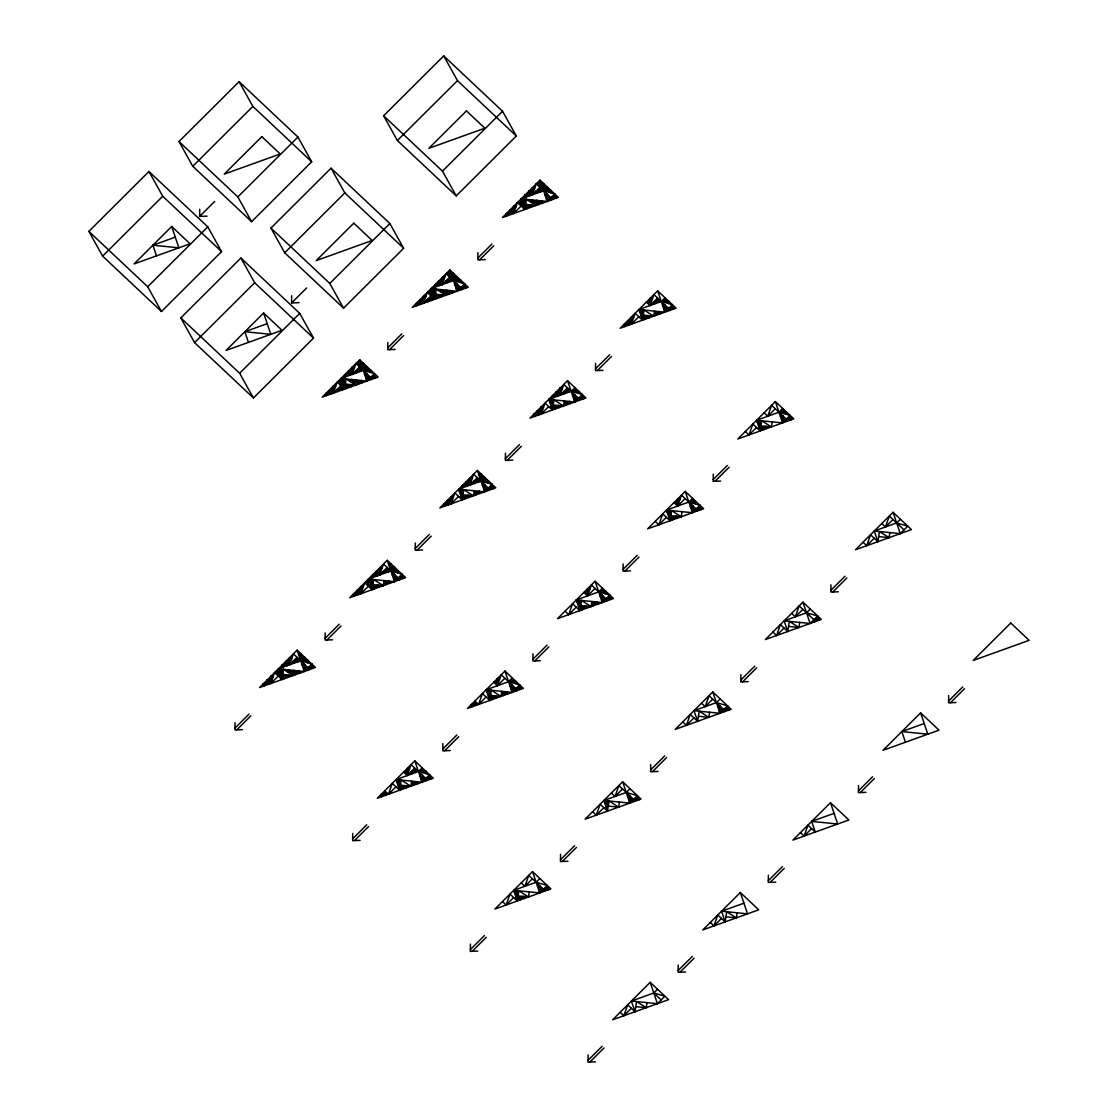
<?xml version="1.0" encoding="UTF-8"?>
<svg xmlns="http://www.w3.org/2000/svg" width="1118" height="1118" viewBox="0 0 1118 1118"><rect width="100%" height="100%" fill="white"/><g stroke="black" fill="none" stroke-linecap="round" stroke-linejoin="round"><path stroke-width="1.5" d="M207.082 216.151L199.647 216.431L199.731 209.234M235.046 722.703L234.962 729.9L242.396 729.621M299.037 302.657L291.602 302.936L291.672 295.739M325.184 632.872L325.1 640.083L332.535 639.789M352.729 833.427L352.659 840.638L360.08 840.359M387.764 342.485L387.694 349.696L395.129 349.417M415.323 543.041L415.239 550.252L422.674 549.972M442.868 743.61L442.798 750.807L450.219 750.527M470.426 944.165L470.343 951.362L477.777 951.083M477.903 252.668L477.833 259.865L485.268 259.586M505.462 453.223L505.378 460.42L512.813 460.141M533.006 653.778L532.937 660.99L540.357 660.696M560.565 854.334L560.481 861.545L567.916 861.265M588.11 1054.903L588.026 1062.1L595.461 1061.82M595.601 363.392L595.517 370.603L602.951 370.324M623.145 563.961L623.061 571.158L630.496 570.879M650.704 764.516L650.62 771.713L658.055 771.434M678.249 965.072L678.165 972.269L685.6 971.989M713.284 474.13L713.2 481.327L720.635 481.047M740.843 674.685L740.759 681.896L748.194 681.603M768.387 875.24L768.304 882.451L775.738 882.172M830.967 584.868L830.898 592.065L838.332 591.785M858.526 785.423L858.442 792.62L865.877 792.341M948.665 695.592L948.581 702.803L956.016 702.509M264.044 685.963L263.331 683.825L268.516 684.342L267.076 680.079L270.766 683.545L274.595 672.589L281.946 679.52L283.539 669.375L293.14 675.496L293.936 670.423L295.376 674.685L299.135 670.94L299.848 673.078M326.638 395.576L325.911 393.438L331.11 393.969L329.67 389.693L333.346 393.159L340.864 385.668L341.661 380.595L345.336 384.061L355.72 385.109L356.53 380.036L357.97 384.299L361.715 380.553L362.442 382.691M298.562 654.407L300.812 653.597L300.015 658.67L304.487 657.063L302.95 661.437L308.163 660.514L307.394 662.708M333.346 393.159L337.175 382.216L344.54 389.134L346.133 378.988L355.72 385.109M302.167 665.07L304.403 664.26L303.607 669.333L312.565 666.118M352.128 374.446L359.633 366.956L360.429 361.883L355.957 363.504L352.128 374.446L348.453 370.98L349.892 375.243L344.693 374.726L345.406 376.864M361.156 364.021L363.392 363.21L362.595 368.283L367.067 366.676L365.544 371.05L370.743 370.142L369.988 372.322M364.761 374.684L366.997 373.873L366.201 378.946L375.145 375.732M354.182 596.132L353.47 593.993L358.654 594.524L357.215 590.262L360.904 593.714L364.734 582.771L372.084 589.689L373.678 579.543L383.278 585.664L384.075 580.591L385.514 584.854L389.274 581.122L389.986 583.247M416.776 305.745L416.05 303.621L421.248 304.138L419.809 299.876L423.484 303.327L431.003 295.851L431.8 290.778L435.475 294.23L445.858 295.278L446.669 290.205L448.108 294.481L451.854 290.736L452.58 292.86M388.701 564.576L390.951 563.779L390.14 568.838L394.626 567.231L393.089 571.619L398.301 570.697L397.533 572.877M423.484 303.327L427.314 292.385L434.678 299.303L436.272 289.171L445.858 295.278M392.306 575.239L394.542 574.442L393.746 579.501L402.704 576.287M442.267 284.615L449.771 277.138L450.568 272.065L446.096 273.672L442.267 284.615L438.591 281.163L440.031 285.425L434.832 284.894L435.545 287.033M451.295 274.189L453.531 273.393L452.734 278.466L457.206 276.845L455.683 281.233L460.882 280.311L460.127 282.505M454.9 284.852L457.136 284.056L456.34 289.129L465.284 285.901M381.741 796.687L381.014 794.563L386.213 795.08L384.774 790.817L388.449 794.269L392.278 783.327L399.643 790.244L401.236 780.112L410.823 786.22L411.62 781.147L413.073 785.423L416.818 781.678L417.545 783.816M444.321 506.3L443.608 504.176L448.793 504.693L447.354 500.431L451.043 503.897L454.872 492.94L462.223 499.872L463.816 489.726L473.417 495.833L474.214 490.774L475.653 495.036L479.412 491.291L480.125 493.429M419.865 775.794L422.101 774.998L421.304 780.071L430.248 776.842M478.839 474.759L481.089 473.948L480.279 479.021L484.765 477.414L483.228 481.788L488.44 480.866L487.672 483.06M506.915 215.928L506.188 213.79L511.387 214.307L509.948 210.044L513.623 213.51L517.452 202.554L524.817 209.485L526.41 199.339L535.997 205.46L536.808 200.388L538.247 204.65L541.992 200.905L542.719 203.043M482.445 485.422L484.681 484.611L483.884 489.684L492.842 486.456M532.406 194.798L539.91 187.307L540.707 182.234L536.235 183.841L532.406 194.798L528.73 191.332L530.17 195.594L524.971 195.077L525.684 197.201M541.433 184.372L543.669 183.562L542.873 188.635L547.345 187.027L545.822 191.402L551.02 190.479L550.266 192.673M545.039 195.035L547.275 194.225L546.478 199.297L555.422 196.083M471.88 706.869L471.153 704.731L476.352 705.248L474.912 700.986L478.588 704.452L482.417 693.509L489.782 700.427L491.375 690.281L500.962 696.402L501.758 691.329L503.198 695.592L506.957 691.846L507.684 693.985M534.46 416.483L533.747 414.345L538.932 414.876L537.492 410.599L541.182 414.065L545.011 403.123L552.362 410.04L553.955 399.895L563.556 406.016L564.352 400.943L565.792 405.205L569.551 401.46L570.264 403.598M509.99 685.977L512.24 685.166L511.443 690.239L520.387 687.025M572.584 395.59L574.82 394.78L574.023 399.853L582.981 396.638M502.457 901.541L506.133 905.007L509.976 894.065L517.327 900.982L518.92 890.836L528.521 896.957L529.317 891.885M565.051 611.169L568.727 614.62L572.556 603.678L579.921 610.596L581.514 600.45L591.101 606.571L591.897 601.498L593.337 605.76L597.096 602.029L597.823 604.153M537.548 886.532L539.784 885.722L538.988 890.794L547.946 887.58M624.599 326.652L623.886 324.527L629.071 325.045L627.631 320.782L631.321 324.234L635.15 313.292L642.501 320.209L644.094 310.077L653.695 316.184L654.491 311.111L655.931 315.388L659.69 311.642L660.403 313.767M600.128 596.146L602.378 595.349L601.568 600.408L610.526 597.194M662.722 305.759L664.958 304.962L664.162 310.035L673.12 306.807M592.596 811.724L596.271 815.176L600.114 804.233L607.465 811.151L609.058 801.019L618.659 807.126L619.456 802.067M655.19 521.337L658.865 524.803L662.694 513.847L670.059 520.778L671.652 510.633L681.239 516.74L682.036 511.681M627.687 796.701L629.923 795.904L629.127 800.977L638.071 797.749M690.267 506.328L692.517 505.518L691.707 510.591L700.665 507.362M620.155 1012.279L623.83 1015.745L627.659 1004.789L635.024 1011.72L636.617 1001.574L646.204 1007.695L647.001 1002.622M682.735 721.893L686.41 725.358L690.253 714.416L697.604 721.334L699.197 711.188L708.798 717.309L709.595 712.236M745.329 431.506L749.004 434.972L752.833 424.029L760.198 430.947L761.791 420.801L771.378 426.922L772.175 421.849M717.826 706.883L720.062 706.073L719.265 711.146L728.209 707.932M780.406 416.497L782.656 415.686L781.845 420.759L790.803 417.545M710.293 922.448L713.969 925.914L717.798 914.971L725.163 921.889L726.756 911.743L736.343 917.864L737.139 912.791M772.873 632.075L776.549 635.527L780.392 624.585L787.743 631.502L789.336 621.356L798.937 627.477L799.733 622.405M863.012 542.244L866.688 545.71L870.531 534.753L877.882 541.685L879.475 531.539L889.076 537.66L889.872 532.587M331.892 390.336L333.43 385.948L335.652 386.59M350.675 371.623L352.198 367.235L354.42 367.878M269.298 680.722L270.836 676.334L273.058 676.977M288.081 662.01L289.618 657.622L291.84 658.264M282.826 667.236L282.099 665.112L287.298 665.629L285.859 661.367L289.534 664.833L293.377 653.876L308.079 667.726L308.806 669.85M422.031 300.504L423.568 296.13L425.79 296.759M440.813 281.792L442.337 277.418L444.559 278.047M359.437 590.891L360.974 586.517L363.196 587.146M378.219 572.178L379.757 567.804L381.979 568.433M372.965 577.419L372.238 575.281L377.437 575.812L375.997 571.536L379.673 575.001L383.516 564.059L398.218 577.894L398.944 580.032M512.17 210.687L513.707 206.299L515.929 206.942M530.952 191.961L532.475 187.586L534.697 188.229M449.576 501.06L451.113 496.685L453.335 497.328M468.358 482.347L469.895 477.973L472.117 478.602M463.104 487.588L462.377 485.464L467.576 485.981L466.136 481.718L469.812 485.17L473.655 474.228L488.356 488.077L489.083 490.201M405.778 772.734L407.301 768.359L409.523 768.988M407.301 768.359L408 773.376L403.556 772.105L407.231 775.557L411.061 764.614L425.776 778.449L426.489 780.588M539.714 411.242L541.252 406.854L543.474 407.497M425.092 773.446L425.846 771.252L421.402 769.981M558.497 392.53L560.034 388.142L562.256 388.784M553.242 397.77L552.516 395.632L557.714 396.149L556.275 391.887L559.95 395.353L563.793 384.41L578.495 398.246L579.222 400.384M577.81 393.229L578.579 391.048L574.135 389.777M495.917 682.916L497.44 678.528L499.662 679.171M497.44 678.528L498.139 683.545L493.695 682.273L497.37 685.739L501.199 674.783L515.915 688.632L516.628 690.756M629.853 321.411L631.39 317.037L633.613 317.666M515.216 683.615L515.985 681.421L511.541 680.149M648.636 302.698L650.173 298.324L652.395 298.953M650.173 298.324L650.858 303.341L646.414 302.07L650.089 305.521L653.932 294.579L668.634 308.414L669.361 310.552M667.949 303.411L668.718 301.217L664.274 299.945M586.056 593.085L587.579 588.711L589.801 589.34M587.579 588.711L588.278 593.714L583.834 592.442L587.509 595.908L591.338 584.966L606.054 598.801L606.767 600.939M605.355 593.784L606.124 591.604L601.68 590.332M521.24 882.829L524.915 886.295L528.758 875.352L543.46 889.187L544.186 891.325M676.194 503.254L677.718 498.88L679.94 499.522M677.718 498.88L678.416 503.897L673.972 502.625L677.648 506.077L681.477 495.134L696.193 508.983L696.905 511.108M695.494 503.966L696.262 501.772L691.818 500.501M611.378 793.011L615.054 796.463L618.897 785.521L633.599 799.356L634.325 801.494M764.111 412.794L767.786 416.259L771.616 405.317L786.331 419.152L787.044 421.29M785.633 414.135L786.401 411.955L781.957 410.683M701.517 703.18L705.192 706.646L709.036 695.689L723.737 709.539L724.464 711.663M791.656 613.349L795.331 616.815L799.16 605.872L813.876 619.707L814.603 621.846M881.795 523.531L885.47 526.983L889.299 516.041L904.015 529.89M800.432 832.63L804.108 836.082L807.937 825.14L815.301 832.058L811.696 821.395L834.07 813.345M349.976 381.434L351.332 379.519L355.161 381.965M356.53 380.036L353.805 383.879L351.332 379.519M440.115 291.616L441.47 289.688L445.299 292.133M446.669 290.205L443.944 294.062L441.47 289.688M530.253 201.785L531.609 199.856L535.438 202.302M536.808 200.388L534.083 204.231L531.609 199.856M287.382 671.82L288.737 669.892L292.581 672.351M293.936 670.423L291.225 674.266L288.737 669.892M88.853 231.384L148.946 171.501L207.794 226.87L221.56 251.606L161.467 311.489L102.632 256.12L88.853 231.384L147.702 286.753L161.467 311.489M178.992 141.553L239.084 81.67L297.933 137.039L311.698 161.775L251.606 221.657L192.771 166.289L178.992 141.553L237.841 196.922L251.606 221.657M102.632 256.12L162.725 196.237L148.946 171.501M192.771 166.289L252.864 106.406L239.084 81.67M171.683 226.493L134.118 263.918L190.074 243.794L171.683 226.493L178.88 247.819L152.9 245.205L156.506 255.868M199.647 216.431L214.67 201.464M147.702 286.753L207.794 226.87M237.841 196.922L297.933 137.039M180.809 317.889L240.901 258.006L299.736 313.375L313.515 338.111L253.423 397.994L194.574 342.625L180.809 317.889L239.643 373.258L253.423 397.994M270.947 228.072L331.04 168.189L389.875 223.544L403.654 248.28L343.561 308.163L284.713 252.808L270.947 228.072L329.782 283.427L343.561 308.163M383.614 115.783L443.706 55.9L502.555 111.269L516.32 136.005L456.228 195.888L397.379 140.519L383.614 115.783L442.462 171.152L456.228 195.888M194.574 342.625L254.666 282.742L240.901 258.006M284.713 252.808L344.805 192.911L331.04 168.189M397.379 140.519L457.472 80.636L443.706 55.9M263.624 312.998L226.074 350.437L282.016 330.299L263.624 312.998L270.822 334.324L244.842 331.711L248.448 342.387M291.602 302.936L306.625 287.969M239.643 373.258L299.736 313.375M329.782 283.427L389.875 223.544M442.462 171.152L502.555 111.269M359.716 359.758L322.152 397.183L378.108 377.059L359.716 359.758L366.914 381.084L340.934 378.471L344.54 389.134M449.855 269.927L412.29 307.352L468.246 287.228L449.855 269.927L457.052 291.253L431.073 288.64L434.678 299.303M539.994 180.11L502.429 217.535L558.385 197.411L539.994 180.11L547.191 201.436L521.212 198.822L524.817 209.485M513.623 213.51L521.142 206.019L525.614 204.412L535.997 205.46M340.934 378.471L363.322 370.421L367.067 366.676M431.073 288.64L453.461 280.59L457.206 276.845M521.212 198.822L543.586 190.773L547.345 187.027M351.248 386.716L350.535 384.578L346.776 388.323L343.897 379.799M441.386 296.885L440.674 294.761L436.914 298.506L434.036 289.967M531.525 207.068L530.812 204.929L527.053 208.675L524.174 200.15M387.708 347.894L401.795 333.863M477.847 258.062L491.934 244.031M389.553 349.627L403.626 335.582M479.692 259.795L493.765 245.764M366.914 381.084L374.432 373.594L375.872 377.856L370.673 377.339L355.957 363.504M457.052 291.253L464.571 283.776L466.01 288.039L460.812 287.508L446.096 273.672M547.191 201.436L554.71 193.945L556.149 198.207L550.95 197.69L536.235 183.841M297.122 650.145L259.572 687.57L315.514 667.446L297.122 650.145L304.334 671.471L278.354 668.857L281.946 679.52M387.261 560.314L349.71 597.739L405.652 577.615L387.261 560.314L394.472 581.639L368.493 579.026L372.084 589.689M477.4 470.482L439.849 507.921L495.791 487.783L477.4 470.482L484.611 491.808L458.632 489.195L462.223 499.872M567.539 380.665L529.988 418.09L585.93 397.966L567.539 380.665L574.75 401.991L548.77 399.378L552.362 410.04M657.677 290.834L620.127 328.259L676.069 308.135L657.677 290.834L664.889 312.16L638.909 309.546L642.501 320.209M270.766 683.545L278.27 676.055L282.742 674.447L293.14 675.496M289.534 664.833L297.053 657.342L298.492 661.604L293.293 661.087L294.02 663.212M360.904 593.714L368.409 586.223L372.881 584.616L383.278 585.664M379.673 575.001L387.191 567.511L388.631 571.787L383.432 571.256L384.159 573.394M451.043 503.897L458.548 496.406M469.812 485.17L477.33 477.693L478.77 481.956L473.571 481.439L474.298 483.563M541.182 414.065L548.686 406.575M559.95 395.353L567.469 387.862L568.908 392.125L563.71 391.607L564.436 393.746M631.321 324.234L638.825 316.757M650.089 305.521L657.608 298.045L659.047 302.307L653.848 301.776L654.575 303.914M278.354 668.857L300.728 660.808L304.487 657.063M368.493 579.026L390.867 570.977L394.626 567.231M458.632 489.195L481.006 481.145L484.765 477.414M548.77 399.378L571.144 391.328L574.904 387.583L573.366 391.957L578.579 391.048M638.909 309.546L661.283 301.497L665.042 297.751L663.505 302.139L668.718 301.217M288.668 677.103L287.941 674.965L284.182 678.71L281.303 670.185M378.806 587.271L378.08 585.147L374.32 588.893L371.442 580.354M468.945 497.454L468.218 495.316L464.459 499.061L461.58 490.522M559.084 407.623L558.357 405.485L554.598 409.23L551.719 400.705M649.223 317.791L648.496 315.667L644.737 319.413L641.858 310.874M234.99 728.097L249.062 714.067M325.128 638.28L339.201 624.235M415.253 548.449L429.34 534.418M505.392 458.618L519.479 444.587M595.531 368.8L609.617 354.769M236.82 729.83L250.907 715.8M326.959 639.999L341.046 625.968M417.098 550.182L431.185 536.151M507.237 460.35L521.323 446.32M597.375 370.533L611.462 356.488M304.334 671.471L311.838 663.98L313.278 668.243L308.079 667.726M394.472 581.639L401.977 574.149L403.416 578.425L398.218 577.894M484.611 491.808L492.116 484.332L493.555 488.594L488.356 488.077M574.75 401.991L582.254 394.5L583.694 398.763L578.495 398.246M664.889 312.16L672.393 304.683L673.833 308.945L668.634 308.414M414.82 760.869L377.255 798.294L433.211 778.17L414.82 760.869L422.017 782.195L396.038 779.581L399.643 790.244M504.959 671.052L467.394 708.477L523.35 688.353L504.959 671.052L512.156 692.377L486.176 689.764L489.782 700.427M595.097 581.22L557.533 618.645L613.489 598.521L595.097 581.22L602.295 602.546L576.315 599.933L579.921 610.596M685.236 491.389L647.671 528.828L703.627 508.69L685.236 491.389L692.433 512.715L666.454 510.101L670.059 520.778M775.375 401.572L737.81 438.997L793.766 418.873L775.375 401.572L782.572 422.897L756.593 420.284L760.198 430.947M388.449 794.269L395.968 786.793M407.231 775.557L414.736 768.08L416.175 772.342L410.991 771.811L411.704 773.949M478.588 704.452L486.106 696.961M497.37 685.739L504.875 678.249M568.727 614.62L576.245 607.144M587.509 595.908L595.014 588.417M658.865 524.803L666.37 517.313M677.648 506.077L685.152 498.6M749.004 434.972L756.509 427.481M767.786 416.259L775.291 408.769M396.038 779.581L418.411 771.532L422.171 767.786L420.634 772.175L425.846 771.252M486.176 689.764L508.55 681.714L512.31 677.969L510.772 682.343L515.985 681.421M576.315 599.933L598.689 591.883L602.448 588.138L600.911 592.526L606.124 591.604M666.454 510.101L688.828 502.052L692.587 498.321L691.05 502.695L696.262 501.772M756.593 420.284L778.966 412.235L782.726 408.489L781.189 412.863L786.401 411.955M406.351 787.841L405.638 785.702L401.879 789.448L399 780.909M496.49 698.009L495.777 695.871L492.018 699.616L489.139 691.092M586.629 608.178L585.916 606.054L582.157 609.799L579.278 601.26M676.767 518.361L676.055 516.223L672.295 519.968L669.416 511.429M766.906 428.529L766.193 426.391L762.434 430.137L759.555 421.612M352.673 838.835L366.76 824.805M442.812 749.004L456.899 734.973M532.951 659.187L547.037 645.142M623.089 569.355L637.176 555.325M713.228 479.524L727.315 465.493M354.518 840.568L368.591 826.523M444.657 750.737L458.729 736.706M534.795 660.906L548.868 646.875M624.92 571.088L639.007 557.057M715.059 481.257L729.146 467.226M422.017 782.195L429.536 774.718L430.975 778.98L425.776 778.449M512.156 692.377L519.674 684.887L521.114 689.149L515.915 688.632M602.295 602.546L609.813 595.056L611.253 599.332L606.054 598.801M692.433 512.715L699.938 505.238L701.391 509.501L696.193 508.983M782.572 422.897L790.077 415.407L791.516 419.669L786.331 419.152M532.503 871.607L494.953 909.032L550.894 888.908L532.503 871.607L539.701 892.933L513.735 890.319L517.327 900.982M622.642 781.775L585.091 819.201L641.033 799.077L622.642 781.775L629.839 803.101L603.874 800.488L607.465 811.151M712.781 691.958L675.23 729.383L731.172 709.259L712.781 691.958L719.978 713.284L694.012 710.671L697.604 721.334M802.92 602.127L765.369 639.552L821.311 619.428L802.92 602.127L810.117 623.453L784.137 620.839L787.743 631.502M893.058 512.296L855.508 549.735L911.45 529.597L893.058 512.296L900.256 533.621L874.276 531.008L877.882 541.685M506.133 905.007L513.651 897.516M524.915 886.295L532.434 878.804M596.271 815.176L603.79 807.699M615.054 796.463L622.572 788.987M686.41 725.358L693.929 717.868M705.192 706.646L712.711 699.155M776.549 635.527L784.067 628.05M795.331 616.815L802.85 609.324M866.688 545.71L874.206 538.219M885.47 526.983L892.989 519.507M513.735 890.319L536.109 882.27L539.868 878.524M603.874 800.488L626.248 792.438L630.007 788.693M694.012 710.671L716.386 702.621L720.146 698.876M784.137 620.839L806.525 612.79L810.284 609.044M874.276 531.008L896.664 522.958L900.423 519.227M524.049 898.565L523.322 896.44L519.563 900.172L516.684 891.647M470.357 949.573L484.443 935.528M560.495 859.742L574.582 845.711M650.634 769.911L664.721 755.88M740.773 680.093L754.86 666.048M830.912 590.262L844.998 576.231M472.201 951.292L486.288 937.261M562.34 861.475L576.427 847.43M652.479 771.644L666.566 757.613M742.618 681.826L756.704 667.781M832.756 591.995L846.843 577.964M539.701 892.933L547.219 885.442L548.659 889.704L543.46 889.187M629.839 803.101L637.358 795.625L638.797 799.887L633.599 799.356M719.978 713.284L727.497 705.793L728.936 710.056L723.737 709.539M810.117 623.453L817.635 615.962L819.075 620.238L813.876 619.707L818.348 618.1M900.256 533.621L907.774 526.145L896.664 522.958M650.201 982.331L612.636 1019.77L668.592 999.646L650.201 982.331L657.398 1003.671L631.418 1001.057L635.024 1011.72M740.34 892.513L702.775 929.938L758.731 909.814L740.34 892.513L747.537 913.839L721.557 911.226L725.163 921.889M830.478 802.682L792.914 840.107L848.869 819.983L830.478 802.682L837.675 824.008L811.696 821.395M920.617 712.865L883.052 750.29L939.008 730.166L920.617 712.865L927.814 734.191L901.835 731.577L905.44 742.24M623.83 1015.745L631.335 1008.254M713.969 925.914L721.473 918.423M804.108 836.082L811.612 828.606M657.552 989.262L653.792 992.994L631.418 1001.057M588.054 1060.297L602.141 1046.266M678.193 970.48L692.28 956.435M768.332 880.649L782.418 866.618M858.47 790.817L872.557 776.786M948.609 701L962.696 686.955M589.885 1062.03L603.972 1047.999M680.024 972.199L694.11 958.168M770.162 882.381L784.249 868.337M860.301 792.55L874.388 778.519M950.44 702.733L964.527 688.688M657.398 1003.671L664.903 996.18L653.792 992.994L661.157 999.925M152.9 245.205L175.274 237.156M539.91 187.307L542.146 186.496M524.971 195.077L529.443 193.47M536.878 193.176L536.165 191.052L540.637 189.445M517.452 202.554L526.41 199.339M506.188 213.79L510.66 212.182M526.326 206.537L530.812 204.929M537.52 202.512L541.992 200.905M244.842 331.711L267.23 323.661M449.771 277.138L452.007 276.328M434.832 284.894L439.304 283.287M446.739 283.008L446.026 280.87L450.498 279.262M427.314 292.385L436.272 289.171M431.003 295.851L435.475 294.23M416.05 303.621L420.522 302M427.956 301.72L427.244 299.582L431.716 297.975M436.188 296.368L440.674 294.761M447.382 292.343L451.854 290.736M359.633 366.956L361.883 366.159M344.693 374.726L349.165 373.119M356.6 372.839L355.887 370.701L360.359 369.094M337.175 382.216L346.133 378.988M340.864 385.668L345.336 384.061M325.911 393.438L330.383 391.831M337.818 391.552L337.105 389.413L341.577 387.806M346.049 386.199L350.535 384.578M357.243 382.174L361.715 380.553M653.848 301.776L658.32 300.169M644.094 310.077L639.622 311.684L643.297 315.136L653.695 316.184M641.061 315.947L643.297 315.136M623.886 324.527L628.358 322.906M644.024 317.274L648.496 315.667M655.204 313.25L659.69 311.642M552.516 395.632L557.002 394.025M563.71 391.607L568.182 390M553.955 399.895L549.483 401.502L553.158 404.968L563.556 406.016M550.922 405.778L553.158 404.968M533.747 414.345L538.219 412.738M553.885 407.106L558.357 405.485M565.065 403.081L569.551 401.46M462.377 485.464L466.863 483.842M473.571 481.439L478.043 479.818M463.816 489.726L459.344 491.333L463.02 494.799L473.417 495.833M460.784 495.595L463.02 494.799M443.608 504.176L448.08 502.569M463.746 496.923L468.218 495.316M474.94 492.898L479.412 491.291M761.791 420.801L757.319 422.408L760.995 425.874L771.378 426.922M758.759 426.685L760.995 425.874M761.707 428.012L766.193 426.391M372.238 575.281L376.724 573.674M383.432 571.256L387.904 569.649M364.734 582.771L373.678 579.543M353.47 593.993L357.942 592.386M373.608 586.754L378.08 585.147M384.802 582.73L389.274 581.122M671.652 510.633L667.18 512.24L670.856 515.705L681.239 516.74M668.62 516.502L670.856 515.705M671.569 517.83L676.055 516.223M282.099 665.112L286.585 663.505M293.293 661.087L297.765 659.48M274.595 672.589L283.539 669.375M263.331 683.825L267.803 682.218M283.469 676.586L287.941 674.965M294.663 672.547L299.135 670.94M581.514 600.45L577.042 602.071L580.717 605.523L591.101 606.571M578.481 606.333L580.717 605.523M581.43 607.661L585.916 606.054M592.624 603.636L597.096 602.029M491.375 690.281L486.903 691.888L490.578 695.354L500.962 696.402M488.342 696.165L490.578 695.354M471.153 704.731L475.625 703.124M491.291 697.492L495.777 695.871M502.485 693.453L506.957 691.846M410.991 771.811L415.463 770.204M401.236 780.112L396.764 781.72L400.44 785.185L410.823 786.22M398.204 785.982L400.44 785.185M381.014 794.563L385.486 792.941M401.152 787.31L405.638 785.702M412.346 783.285L416.818 781.678M609.058 801.019L604.586 802.626L608.262 806.092L618.659 807.126M606.026 806.889L608.262 806.092L606.822 801.816M901.835 731.577L924.209 723.528M518.92 890.836L514.448 892.457L518.123 895.909L528.521 896.957M515.887 896.72L518.123 895.909M518.85 898.047L523.322 896.44M721.557 911.226L743.931 903.176M536.165 191.052L541.35 191.569L538.471 183.045M446.026 280.87L451.211 281.401L448.332 272.862M427.244 299.582L432.442 300.113L429.564 291.574M355.887 370.701L361.072 371.218L358.193 362.693M337.105 389.413L342.304 389.93L339.425 381.406M878.678 536.612L889.076 537.66M788.539 626.429L798.937 627.477M698.401 716.261L708.798 717.309M725.959 916.816L736.343 917.864M635.821 1006.647L646.204 1007.695M546.576 189.208L551.02 190.479M543.586 190.773L554.71 193.945M528.73 191.332L533.174 192.603L532.475 187.586M509.948 210.044L514.392 211.316L513.707 206.299M661.283 301.497L672.393 304.683M627.631 320.782L632.075 322.054L631.39 317.037M456.437 279.039L460.882 280.311M453.461 280.59L464.571 283.776M438.591 281.163L443.035 282.435L442.337 277.418M419.809 299.876L424.253 301.147L423.568 296.13M778.966 412.235L790.077 415.407M571.144 391.328L582.254 394.5M556.275 391.887L560.719 393.159L560.034 388.142M537.492 410.599L541.937 411.871L541.252 406.854M366.299 368.87L370.743 370.142M363.322 370.421L374.432 373.594M348.453 370.98L352.897 372.252L352.198 367.235M329.67 389.693L334.114 390.965L333.43 385.948M688.828 502.052L699.938 505.238M483.996 479.594L488.44 480.866M481.006 481.145L492.116 484.332M466.136 481.718L470.58 482.99L469.895 477.973M447.354 500.431L451.798 501.702L451.113 496.685M806.525 612.79L817.635 615.962M598.689 591.883L609.813 595.056M393.857 569.425L398.301 570.697M390.867 570.977L401.977 574.149M375.997 571.536L380.441 572.807L379.757 567.804M357.215 590.262L361.659 591.52L360.974 586.517M716.386 702.621L727.497 705.793M508.55 681.714L519.674 684.887M303.719 659.243L308.163 660.514M300.728 660.808L311.838 663.98M285.859 661.367L290.303 662.639L289.618 657.622M267.076 680.079L271.52 681.351L270.836 676.334M626.248 792.438L637.358 795.625M418.411 771.532L429.536 774.718M536.109 882.27L547.219 885.442M457.472 80.636L516.32 136.005M525.614 204.412L521.938 200.947L521.142 206.019L519.702 201.757M252.864 106.406L311.698 161.775M344.805 192.911L403.654 248.28M162.725 196.237L221.56 251.606M254.666 282.742L313.515 338.111M372.881 584.616L369.206 581.164L368.409 586.223L366.97 581.961M282.742 674.447L279.067 670.982L278.27 676.055L276.831 671.792M782.656 415.686L784.095 419.963M664.958 304.962L666.398 309.225M692.517 505.518L693.957 509.78M550.95 197.69L551.663 199.815M543.669 183.562L545.109 187.824M547.275 194.225L548.714 198.487M720.062 706.073L721.501 710.335M574.82 394.78L576.259 399.056M602.378 595.349L603.818 599.611M460.812 287.508L461.524 289.646M453.531 273.393L454.97 277.655M457.136 284.056L458.576 288.318M629.923 795.904L631.363 800.167M481.089 473.948L482.529 478.211M484.681 484.611L486.12 488.873M512.24 685.166L513.679 689.429M370.673 377.339L371.386 379.477M363.392 363.21L364.831 367.487M366.997 373.873L368.437 378.15M539.784 885.722L541.224 889.998M390.951 563.779L392.39 568.042M394.542 574.442L395.982 578.705M422.101 774.998L423.54 779.26M300.812 653.597L302.251 657.859M304.403 664.26L305.843 668.522M261.822 136.662L224.257 174.101L280.213 153.977L261.822 136.662M353.763 223.181L316.212 260.606L372.154 240.482L353.763 223.181M466.444 110.892L428.879 148.317L484.821 128.193L466.444 110.892M1010.756 623.033L973.191 660.458L1029.147 640.334L1010.756 623.033"/></g></svg>
